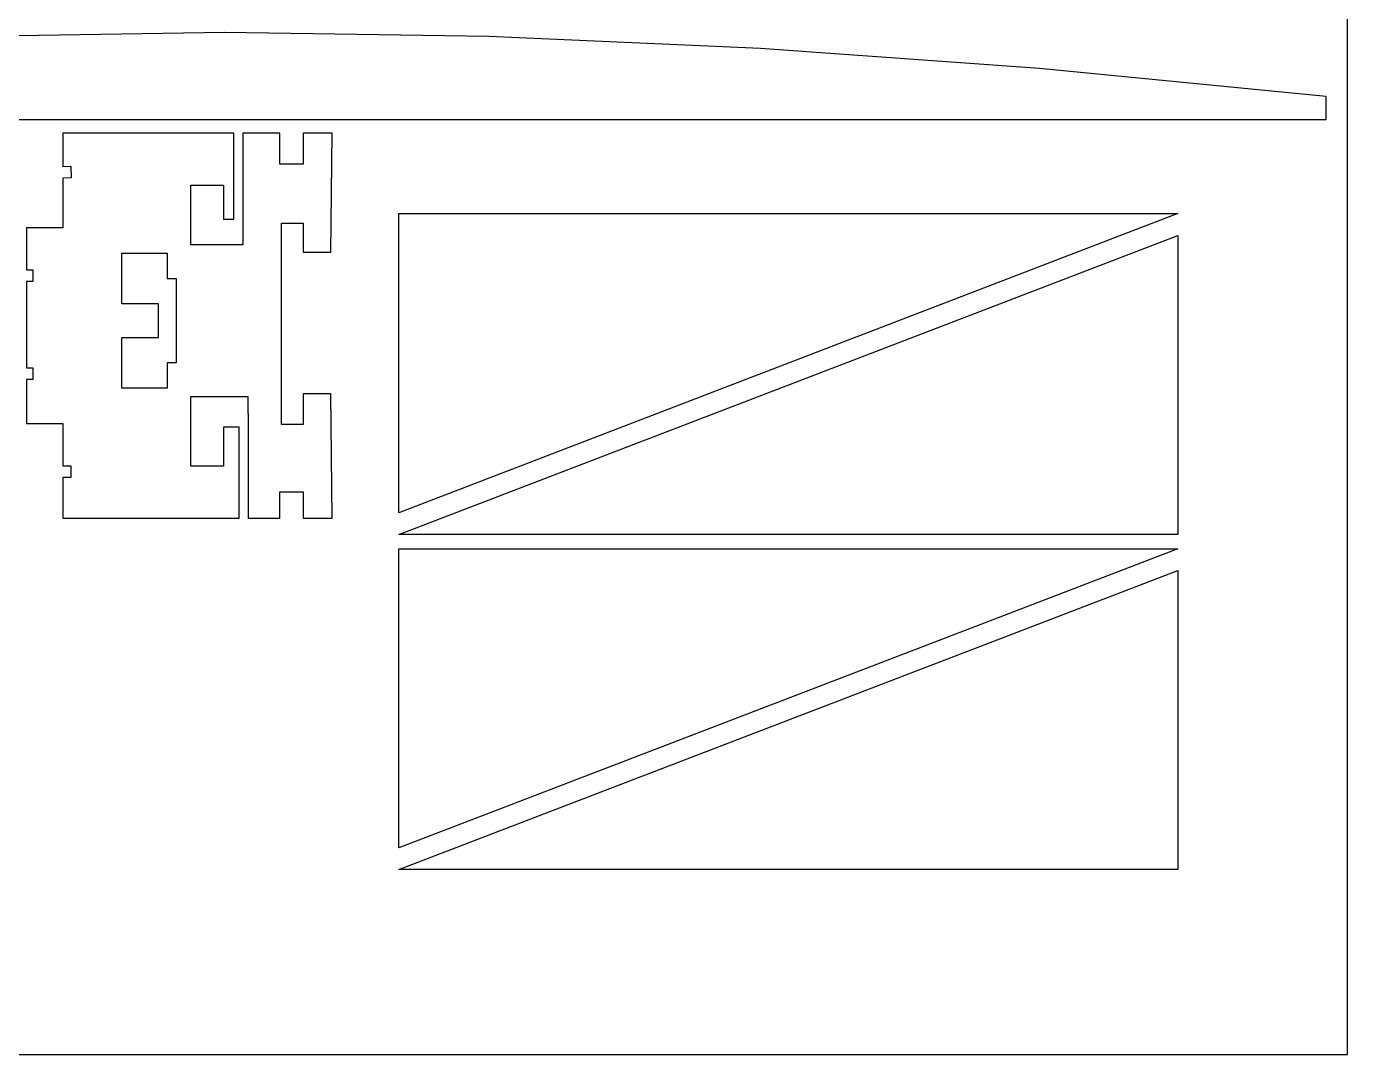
# Model space of a CAD drawing. Extents: x 296 to 1497, y 3 to 304.
# Drawn here: x 724.6 to 895.9, y 4.1 to 137.3 of the extents above; entities that cross this region are included whole.
import ezdxf

# ---------------------------------------------------------------- set-up
doc = ezdxf.new("R2010")
doc.units = 0
doc.layers.add('FLAT_PANELS', color=1, linetype='CONTINUOUS')
doc.layers.add('HELP_LINES', color=3, linetype='CONTINUOUS')

msp = doc.modelspace()

# ---------------------------------------------------------------- linework, layer by layer
at = {"layer": 'FLAT_PANELS'}
for p, q in [((750.35, 136.56), (717.09, 136.04)), ((784.59, 136.04), (750.35, 136.56)), ((819.8, 134.49), (784.59, 136.04)), ((855.98, 131.9), (819.8, 134.49)), ((893.13, 128.28), (855.98, 131.9)), ((893.13, 125.28), (893.13, 128.28)), ((623.13, 125.28), (893.13, 125.28)), ((751.54, 123.49, 0), (729.37, 123.49, 0)), ((729.37, 123.49, 0), (729.37, 119.19, 0)), ((751.54, 112.37, 0), (751.54, 123.49, 0)), ((757.47, 123.49, 0), (752.68, 123.49, 0)), ((752.68, 123.49, 0), (752.68, 109.02, 0)), ((757.47, 119.49, 0), (757.47, 123.49, 0)), ((764.29, 123.49, 0), (760.53, 123.49, 0)), ((760.53, 123.49, 0), (760.53, 119.49, 0)), ((764.11, 108.08, 0), (764.29, 123.49, 0)), ((729.37, 119.19, 0), (730.38, 119.22, 0)), ((730.38, 119.22, 0), (730.42, 117.71, 0)), ((760.53, 119.49, 0), (757.47, 119.49, 0)), ((730.42, 117.71, 0), (729.37, 117.69, 0)), ((729.37, 117.69, 0), (729.37, 111.26, 0)), ((745.95, 109.02, 0), (745.95, 116.78, 0)), ((745.95, 116.78, 0), (750.18, 116.78, 0)), ((750.18, 116.78, 0), (750.18, 112.37, 0)), ((772.91, 113.08), (873.9, 113.08)), ((873.9, 113.08), (772.91, 74.31)), ((772.91, 74.31), (772.91, 113.08)), ((750.18, 112.37, 0), (751.54, 112.37, 0)), ((757.71, 85.74, 0), (757.71, 111.84, 0)), ((757.71, 111.84, 0), (760.53, 111.84, 0)), ((760.53, 111.84, 0), (760.53, 108.08, 0)), ((729.37, 111.26, 0), (724.67, 111.26, 0)), ((724.67, 111.26, 0), (724.67, 105.79, 0)), ((772.9, 71.49), (873.9, 110.26)), ((873.9, 110.26), (873.9, 71.49)), ((737.01, 101.38, 0), (737.01, 107.96, 0)), ((737.01, 107.96, 0), (742.89, 107.96, 0)), ((742.89, 107.96, 0), (742.89, 104.67, 0)), ((752.68, 109.02, 0), (745.95, 109.02, 0)), ((760.53, 108.08, 0), (764.11, 108.08, 0)), ((724.67, 105.79, 0), (725.46, 105.79, 0)), ((725.46, 105.79, 0), (725.46, 104.28, 0)), ((742.89, 104.67, 0), (744.07, 104.67, 0)), ((744.07, 104.67, 0), (744.07, 93.73, 0)), ((725.46, 104.28, 0), (724.67, 104.28, 0)), ((724.67, 104.28, 0), (724.67, 93.09, 0)), ((741.77, 101.38, 0), (737.01, 101.38, 0)), ((741.77, 97.03, 0), (741.77, 101.38, 0)), ((737.01, 90.44, 0), (737.01, 97.03, 0)), ((737.01, 97.03, 0), (741.77, 97.03, 0)), ((724.67, 93.09, 0), (725.46, 93.09, 0)), ((725.46, 93.09, 0), (725.46, 91.58, 0)), ((744.07, 93.73, 0), (742.89, 93.73, 0)), ((742.89, 93.73, 0), (742.89, 90.44, 0)), ((725.46, 91.58, 0), (724.67, 91.58, 0)), ((724.67, 91.58, 0), (724.67, 85.86, 0)), ((742.89, 90.44, 0), (737.01, 90.44, 0)), ((745.95, 80.33, 0), (745.95, 89.38, 0)), ((745.95, 89.38, 0), (753.36, 89.38, 0)), ((753.36, 89.38, 0), (753.36, 87.18, 0)), ((764.11, 89.74, 0), (760.53, 89.74, 0)), ((760.53, 89.74, 0), (760.53, 85.74, 0)), ((764.28, 73.63, 0), (764.11, 89.74, 0)), ((724.67, 85.86, 0), (729.37, 85.86, 0)), ((729.37, 85.86, 0), (729.37, 80.39, 0)), ((753.36, 87.18, 0), (753.39, 87.18, 0)), ((753.39, 87.18, 0), (753.39, 73.63, 0)), ((760.53, 85.74, 0), (757.71, 85.74, 0)), ((752.24, 85.39, 0), (750.18, 85.39, 0)), ((750.18, 85.39, 0), (750.18, 80.33, 0)), ((752.24, 73.63, 0), (752.24, 85.39, 0)), ((729.37, 80.39, 0), (730.4, 80.39, 0)), ((730.4, 78.88, 0), (729.37, 78.88, 0)), ((729.37, 78.88, 0), (729.37, 73.63, 0)), ((730.4, 80.39, 0), (730.4, 78.88, 0)), ((750.18, 80.33, 0), (745.95, 80.33, 0)), ((757.47, 73.63, 0), (757.47, 77.04, 0)), ((757.47, 77.04, 0), (760.53, 77.04, 0)), ((760.53, 77.04, 0), (760.53, 73.63, 0)), ((729.37, 73.63, 0), (752.24, 73.63, 0)), ((753.39, 73.63, 0), (757.47, 73.63, 0)), ((760.53, 73.63, 0), (764.28, 73.63, 0)), ((873.9, 71.49), (772.9, 71.49)), ((772.91, 69.65), (873.9, 69.65)), ((873.9, 69.65), (772.91, 30.88)), ((772.91, 30.88), (772.91, 69.65)), ((772.9, 28.06), (873.9, 66.83)), ((873.9, 66.83), (873.9, 28.06)), ((873.9, 28.06), (772.9, 28.06))]:
    msp.add_line(p, q, dxfattribs=at)
at = {"layer": 'HELP_LINES'}
for p, q in [((895.91, 4.09), (895.91, 304.09)), ((295.91, 4.09), (895.91, 4.09))]:
    msp.add_line(p, q, dxfattribs=at)

doc.saveas('drawing.dxf')
